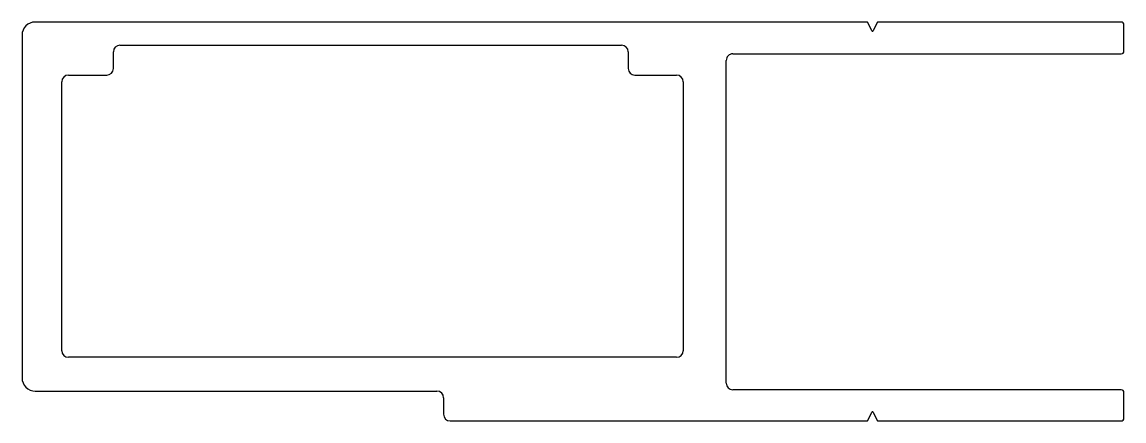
# Model space of a CAD drawing. Extents: x 1796.5 to 1879.7, y 1970.1 to 2000.2.
import ezdxf

# ---------------------------------------------------------------- set-up
doc = ezdxf.new("R2010")
doc.units = 0
doc.layers.get('0').update_dxf_attribs({"linetype": 'CONTINUOUS'})

msp = doc.modelspace()

# ---------------------------------------------------------------- linework, layer by layer
for p, q in [((1860.306, 2000.164), (1797.462, 2000.164)), ((1860.668, 1999.503), (1860.351, 2000.136)), ((1861.073, 2000.136), (1860.757, 1999.503)), ((1879.512, 2000.164), (1861.118, 2000.164)), ((1879.712, 1997.964), (1879.712, 1999.964)), ((1796.462, 1999.164), (1796.462, 1973.314)), ((1803.862, 1998.414), (1841.762, 1998.414)), ((1803.362, 1996.664), (1803.362, 1997.914)), ((1842.262, 1997.914), (1842.262, 1996.664)), ((1849.662, 1972.914), (1849.662, 1997.264)), ((1850.162, 1997.764), (1879.513, 1997.764)), ((1799.462, 1975.364), (1799.462, 1995.664)), ((1799.962, 1996.164), (1802.862, 1996.164)), ((1842.762, 1996.164), (1845.912, 1996.164)), ((1846.412, 1995.664), (1846.412, 1975.364)), ((1845.912, 1974.864), (1799.962, 1974.864)), ((1797.463, 1972.314), (1827.812, 1972.314)), ((1879.512, 1972.414), (1850.162, 1972.414)), ((1879.712, 1970.264), (1879.712, 1972.214)), ((1828.312, 1971.814), (1828.312, 1971.814)), ((1828.312, 1971.814), (1828.312, 1970.563)), ((1860.351, 1970.092), (1860.668, 1970.724)), ((1860.757, 1970.724), (1861.073, 1970.092)), ((1828.813, 1970.064), (1860.307, 1970.064)), ((1861.118, 1970.064), (1879.513, 1970.064))]:
    msp.add_line(p, q)
for centre, radius, start, end in [((1797.462, 1999.164), 1, 90, 180), ((1860.306, 2000.114), 0.05, 26.6575, 90), ((1861.118, 2000.114), 0.05, 90, 153.54764), ((1879.512, 1999.964), 0.2, 0.13955, 90), ((1860.712, 1999.526), 0.05, 206.70219, 333.55594), ((1803.862, 1997.914), 0.5, 90, 180), ((1841.762, 1997.914), 0.5, 0, 90), ((1850.162, 1997.264), 0.5, 90, 180.04616), ((1879.512, 1997.964), 0.2, 270.15789, 0.13955), ((1802.862, 1996.664), 0.5, 270, 0), ((1842.762, 1996.664), 0.5, 180, 270), ((1799.962, 1995.664), 0.5, 90, 180), ((1845.912, 1995.664), 0.5, 0, 90), ((1799.962, 1975.364), 0.5, 180, 270), ((1845.912, 1975.364), 0.5, 270, 0), ((1797.462, 1973.314), 1, 180, 270.038), ((1827.812, 1971.814), 0.5, 360, 90), ((1850.162, 1972.914), 0.5, 180.04616, 270.02564), ((1879.512, 1972.214), 0.2, 0.13955, 90), ((1828.812, 1970.564), 0.5, 180.11686, 270.0645), ((1860.712, 1970.702), 0.05, 26.56503, 153.43496), ((1860.306, 1970.114), 0.05, 270.20396, 333.43497), ((1861.118, 1970.114), 0.05, 206.58862, 270.20396), ((1879.512, 1970.264), 0.2, 270.10198, 0.13955)]:
    msp.add_arc(centre, radius, start, end)

doc.saveas('drawing.dxf')
